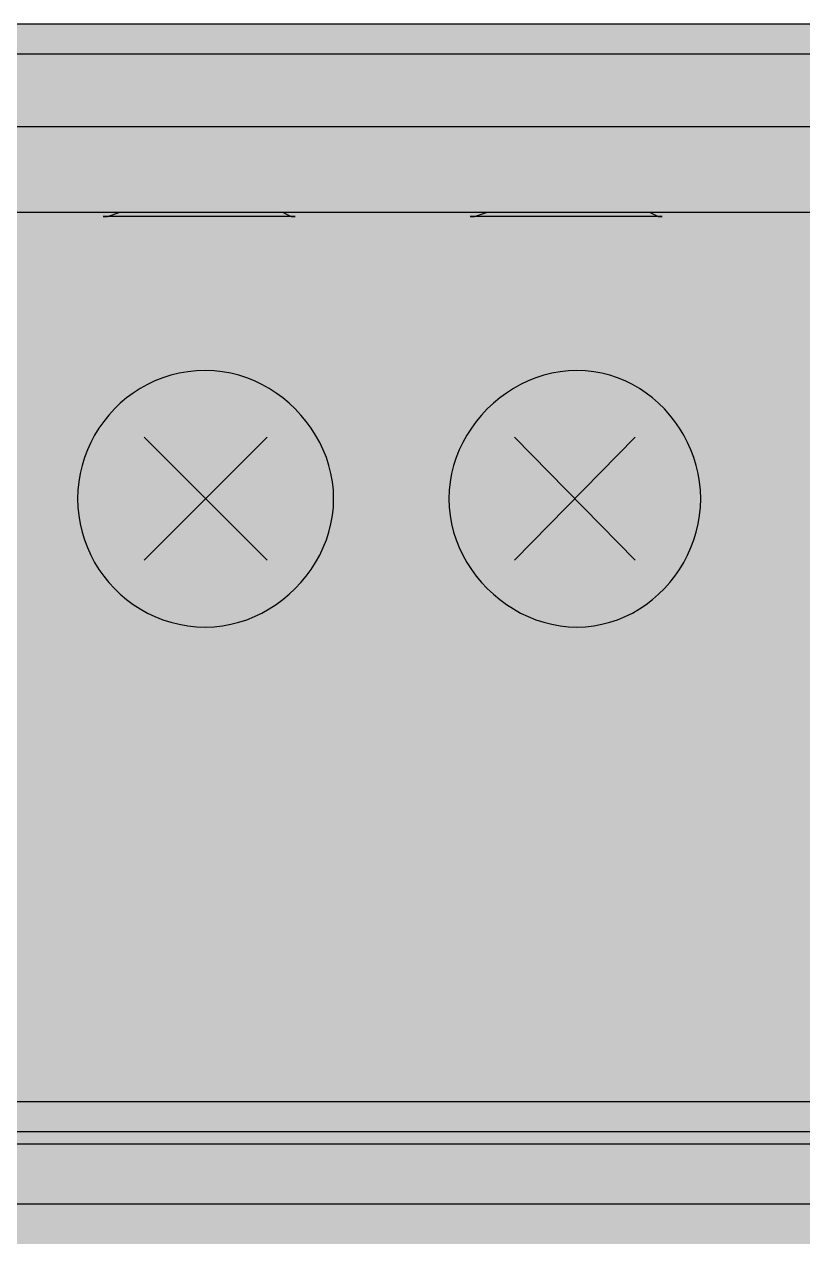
# Model space of a CAD drawing. Header units: millimetres. Extents: x 0 to 966, y -664 to 90.
# Drawn here: x 536 to 552.08, y 64.98 to 90 of the extents above; entities that cross this region are included whole.
import ezdxf

# ---------------------------------------------------------------- set-up
doc = ezdxf.new("R2010")
doc.units = ezdxf.units.MM
for name, color, linetype in [('HDL_BODY', 7, 'Continuous'), ('HDL_COLOUR', 7, 'Continuous'), ('HDL_DETAIL', 7, 'Continuous'), ('HDL_PRINT', 7, 'Continuous')]:
    doc.layers.add(name, color=color, linetype=linetype)

# ---------------------------------------------------------------- blocks, each defined once
blk = doc.blocks.new('M_R4.16.1-CD_FRONT')
at = {"layer": 'HDL_BODY', "true_color": 0x202126}
blk.add_hatch(color=250, dxfattribs=at).paths.add_polyline_path([(0, 0), (72, 0), (72, 90), (0, 90)])
at = {"layer": 'HDL_BODY', "true_color": 0x2a2a30}
blk.add_hatch(color=250, dxfattribs=at).paths.add_polyline_path([(0.4, 20.52), (71.6, 20.52), (71.6, 68.31), (0.4, 68.31)])
at = {"layer": 'HDL_COLOUR', "true_color": 0x1a332c}
for points in [[(42.39, 80.207), (42.384, 80.383), (42.365, 80.556), (42.334, 80.726), (42.292, 80.893), (42.239, 81.057), (42.175, 81.216), (42.101, 81.371), (42.018, 81.521), (41.925, 81.665), (41.824, 81.803), (41.714, 81.935), (41.597, 82.06), (41.472, 82.178), (41.34, 82.288), (41.202, 82.389), (41.058, 82.482), (40.908, 82.566), (40.754, 82.639), (40.595, 82.703), (40.431, 82.757), (40.264, 82.799), (40.094, 82.83), (39.921, 82.848), (39.746, 82.855), (39.56, 82.848), (39.379, 82.83), (39.202, 82.799), (39.029, 82.757), (38.862, 82.703), (38.7, 82.639), (38.544, 82.566), (38.394, 82.482), (38.25, 82.389), (38.114, 82.288), (37.984, 82.178), (37.862, 82.06), (37.747, 81.935), (37.641, 81.803), (37.543, 81.665), (37.454, 81.521), (37.374, 81.371), (37.304, 81.216), (37.244, 81.057), (37.193, 80.893), (37.154, 80.726), (37.125, 80.556), (37.108, 80.383), (37.102, 80.207), (37.108, 80.032), (37.125, 79.859), (37.154, 79.688), (37.193, 79.521), (37.244, 79.358), (37.304, 79.198), (37.374, 79.043), (37.454, 78.894), (37.543, 78.749), (37.641, 78.611), (37.747, 78.479), (37.862, 78.354), (37.984, 78.237), (38.114, 78.127), (38.25, 78.025), (38.394, 77.933), (38.544, 77.849), (38.7, 77.775), (38.862, 77.711), (39.029, 77.658), (39.202, 77.616), (39.379, 77.585), (39.56, 77.566), (39.746, 77.56), (39.921, 77.566), (40.094, 77.585), (40.264, 77.616), (40.431, 77.658), (40.595, 77.711), (40.754, 77.775), (40.908, 77.849), (41.058, 77.933), (41.202, 78.025), (41.34, 78.127), (41.472, 78.237), (41.597, 78.354), (41.714, 78.479), (41.824, 78.611), (41.925, 78.749), (42.018, 78.894), (42.101, 79.043), (42.175, 79.198), (42.239, 79.358), (42.292, 79.521), (42.334, 79.688), (42.365, 79.859), (42.384, 80.032), (42.39, 80.207)], [(49.969, 80.207), (49.963, 80.383), (49.945, 80.556), (49.917, 80.726), (49.877, 80.893), (49.828, 81.057), (49.768, 81.216), (49.698, 81.371), (49.62, 81.521), (49.532, 81.665), (49.436, 81.803), (49.332, 81.935), (49.22, 82.06), (49.101, 82.178), (48.974, 82.288), (48.842, 82.389), (48.703, 82.482), (48.558, 82.566), (48.408, 82.639), (48.252, 82.703), (48.092, 82.757), (47.928, 82.799), (47.76, 82.83), (47.588, 82.848), (47.414, 82.855), (47.238, 82.848), (47.066, 82.83), (46.895, 82.799), (46.728, 82.757), (46.565, 82.703), (46.406, 82.639), (46.251, 82.566), (46.102, 82.482), (45.957, 82.389), (45.819, 82.288), (45.688, 82.178), (45.563, 82.06), (45.445, 81.935), (45.336, 81.803), (45.234, 81.665), (45.142, 81.521), (45.058, 81.371), (44.984, 81.216), (44.921, 81.057), (44.867, 80.893), (44.825, 80.726), (44.795, 80.556), (44.776, 80.383), (44.769, 80.207), (44.776, 80.032), (44.795, 79.859), (44.825, 79.688), (44.867, 79.521), (44.921, 79.358), (44.984, 79.198), (45.058, 79.043), (45.142, 78.894), (45.234, 78.749), (45.336, 78.611), (45.445, 78.479), (45.563, 78.354), (45.688, 78.237), (45.819, 78.127), (45.957, 78.025), (46.102, 77.933), (46.251, 77.849), (46.406, 77.775), (46.565, 77.711), (46.728, 77.658), (46.895, 77.616), (47.066, 77.585), (47.238, 77.566), (47.414, 77.56), (47.588, 77.566), (47.76, 77.585), (47.928, 77.616), (48.092, 77.658), (48.252, 77.711), (48.408, 77.775), (48.558, 77.849), (48.703, 77.933), (48.842, 78.025), (48.974, 78.127), (49.101, 78.237), (49.22, 78.354), (49.332, 78.479), (49.436, 78.611), (49.532, 78.749), (49.62, 78.894), (49.698, 79.043), (49.768, 79.198), (49.828, 79.358), (49.877, 79.521), (49.917, 79.688), (49.945, 79.859), (49.963, 80.032), (49.969, 80.207)]]:
    blk.add_hatch(color=250, dxfattribs=at).paths.add_polyline_path(points)
at = {"layer": 'HDL_COLOUR', "true_color": 0x9ea4a8}
for points in [[(41.597, 80.207), (41.581, 80.449), (41.534, 80.687), (41.456, 80.916), (41.349, 81.134), (41.214, 81.335), (41.055, 81.518), (40.873, 81.677), (40.671, 81.812), (40.454, 81.919), (40.225, 81.997), (39.987, 82.045), (39.746, 82.06), (39.504, 82.045), (39.267, 81.997), (39.038, 81.919), (38.82, 81.812), (38.619, 81.677), (38.437, 81.518), (38.277, 81.335), (38.143, 81.134), (38.036, 80.916), (37.958, 80.687), (37.911, 80.449), (37.895, 80.207), (37.911, 79.965), (37.958, 79.728), (38.036, 79.498), (38.143, 79.281), (38.277, 79.079), (38.437, 78.897), (38.619, 78.737), (38.82, 78.602), (39.038, 78.495), (39.267, 78.417), (39.504, 78.37), (39.746, 78.354), (39.987, 78.37), (40.225, 78.417), (40.454, 78.495), (40.671, 78.602), (40.873, 78.737), (41.055, 78.897), (41.214, 79.079), (41.349, 79.281), (41.456, 79.498), (41.534, 79.728), (41.581, 79.965)], [(49.189, 80.207), (49.173, 80.449), (49.127, 80.687), (49.05, 80.916), (48.945, 81.134), (48.813, 81.335), (48.656, 81.518), (48.477, 81.677), (48.279, 81.812), (48.065, 81.919), (47.84, 81.997), (47.607, 82.045), (47.369, 82.06), (47.132, 82.045), (46.898, 81.997), (46.673, 81.919), (46.459, 81.812), (46.261, 81.677), (46.082, 81.518), (45.925, 81.335), (45.793, 81.134), (45.688, 80.916), (45.611, 80.687), (45.565, 80.449), (45.549, 80.207), (45.565, 79.965), (45.611, 79.728), (45.688, 79.498), (45.793, 79.281), (45.925, 79.079), (46.082, 78.897), (46.261, 78.737), (46.459, 78.602), (46.673, 78.495), (46.898, 78.417), (47.132, 78.37), (47.369, 78.354), (47.607, 78.37), (47.84, 78.417), (48.065, 78.495), (48.279, 78.602), (48.477, 78.737), (48.656, 78.897), (48.813, 79.079), (48.945, 79.281), (49.05, 79.498), (49.127, 79.728), (49.173, 79.965)]]:
    blk.add_hatch(color=253, dxfattribs=at).paths.add_polyline_path(points)
at = {"layer": 'HDL_PRINT', "true_color": 0xdee1e9}
for points in [[(44.419, 84.326), (41.688, 85.472), (41.774, 85.457), (39.746, 85.457), (39.966, 85.678), (39.966, 82.941), (39.526, 82.941), (39.526, 85.678), (39.746, 85.898), (41.774, 85.898), (41.858, 85.88), (44.591, 84.734), (44.419, 84.326)], [(45.034, 85.898), (47.414, 85.898), (47.634, 85.678), (47.634, 82.941), (47.194, 82.941), (47.194, 85.678), (47.414, 85.457), (45.034, 85.457), (45.034, 85.898)], [(39.041, 75.353), (39.395, 75.443), (39.4, 75.404), (39.412, 75.366), (39.429, 75.328), (39.447, 75.29), (39.464, 75.252), (39.476, 75.215), (39.481, 75.177), (39.526, 75.177), (39.57, 75.177), (39.613, 75.177), (39.657, 75.177), (39.701, 75.177), (39.746, 75.177), (39.784, 75.178), (39.812, 75.181), (39.835, 75.188), (39.857, 75.203), (39.885, 75.227), (39.921, 75.264), (39.954, 75.302), (39.978, 75.34), (39.994, 75.378), (40.004, 75.416), (40.008, 75.454), (40.01, 75.492), (40.011, 75.529), (40.01, 75.6), (40.008, 75.662), (40.004, 75.715), (39.994, 75.763), (39.978, 75.805), (39.954, 75.845), (39.921, 75.883), (39.885, 75.89), (39.857, 75.906), (39.835, 75.928), (39.812, 75.949), (39.784, 75.966), (39.746, 75.973), (39.684, 75.969), (39.629, 75.957), (39.58, 75.94), (39.537, 75.917), (39.498, 75.89), (39.461, 75.86), (39.427, 75.827), (39.395, 75.794), (39.041, 75.794), (39.306, 76.94), (40.362, 76.94), (40.362, 76.589), (39.57, 76.589), (39.481, 76.235), (39.519, 76.235), (39.559, 76.235), (39.602, 76.235), (39.649, 76.235), (39.702, 76.235), (39.764, 76.235), (39.835, 76.235), (39.891, 76.234), (39.941, 76.233), (39.988, 76.228), (40.033, 76.219), (40.077, 76.205), (40.122, 76.183), (40.169, 76.152), (40.22, 76.111), (40.275, 76.059), (40.301, 76.027), (40.321, 75.988), (40.336, 75.942), (40.347, 75.89), (40.354, 75.831), (40.358, 75.765), (40.361, 75.693), (40.361, 75.614), (40.362, 75.529), (40.361, 75.459), (40.359, 75.397), (40.355, 75.344), (40.345, 75.297), (40.33, 75.254), (40.307, 75.215), (40.275, 75.177), (40.243, 75.127), (40.203, 75.082), (40.155, 75.043), (40.101, 75.008), (40.043, 74.979), (39.982, 74.955), (39.921, 74.936), (39.86, 74.923), (39.801, 74.915), (39.746, 74.912), (39.664, 74.916), (39.593, 74.925), (39.531, 74.939), (39.475, 74.957), (39.423, 74.979), (39.374, 75.004), (39.325, 75.031), (39.273, 75.059), (39.216, 75.088), (39.18, 75.122), (39.144, 75.149), (39.111, 75.175), (39.083, 75.203), (39.061, 75.239), (39.046, 75.288), (39.041, 75.353)], [(42.566, 75.088), (43.535, 76.678), (44.505, 75.088), (42.566, 75.088)], [(44.065, 72.795), (44.505, 72.706), (44.499, 72.621), (44.482, 72.542), (44.456, 72.47), (44.424, 72.405), (44.387, 72.346), (44.348, 72.294), (44.309, 72.248), (44.273, 72.209), (44.24, 72.176), (44.187, 72.128), (44.134, 72.09), (44.08, 72.06), (44.024, 72.038), (43.966, 72.022), (43.905, 72.011), (43.841, 72.005), (43.773, 72.001), (43.701, 72), (43.624, 72), (43.532, 72.002), (43.447, 72.009), (43.369, 72.02), (43.296, 72.035), (43.227, 72.055), (43.161, 72.079), (43.096, 72.108), (43.032, 72.141), (42.967, 72.178), (42.9, 72.219), (42.83, 72.265), (42.785, 72.315), (42.743, 72.37), (42.706, 72.429), (42.673, 72.492), (42.645, 72.56), (42.621, 72.632), (42.601, 72.709), (42.585, 72.79), (42.574, 72.876), (42.568, 72.966), (42.566, 73.06), (42.567, 73.167), (42.573, 73.266), (42.582, 73.359), (42.595, 73.446), (42.612, 73.526), (42.632, 73.6), (42.656, 73.669), (42.684, 73.733), (42.715, 73.792), (42.75, 73.846), (42.788, 73.896), (42.83, 73.942), (42.902, 74.01), (42.975, 74.069), (43.047, 74.121), (43.119, 74.165), (43.191, 74.202), (43.263, 74.233), (43.336, 74.256), (43.408, 74.274), (43.48, 74.287), (43.552, 74.294), (43.624, 74.296), (43.704, 74.293), (43.782, 74.285), (43.86, 74.272), (43.936, 74.253), (44.01, 74.229), (44.082, 74.2), (44.15, 74.166), (44.214, 74.126), (44.274, 74.081), (44.329, 74.031), (44.362, 73.994), (44.393, 73.949), (44.423, 73.899), (44.449, 73.843), (44.472, 73.783), (44.489, 73.721), (44.501, 73.656), (44.505, 73.59), (44.065, 73.501), (44.059, 73.571), (44.045, 73.63), (44.023, 73.679), (43.994, 73.717), (43.962, 73.744), (43.926, 73.76), (43.889, 73.766), (43.851, 73.798), (43.813, 73.821), (43.775, 73.836), (43.737, 73.845), (43.699, 73.85), (43.662, 73.852), (43.624, 73.852), (43.566, 73.852), (43.508, 73.85), (43.451, 73.846), (43.397, 73.837), (43.345, 73.822), (43.298, 73.8), (43.254, 73.77), (43.216, 73.729), (43.184, 73.677), (43.158, 73.644), (43.137, 73.605), (43.121, 73.56), (43.11, 73.507), (43.103, 73.448), (43.098, 73.383), (43.096, 73.31), (43.095, 73.232), (43.095, 73.146), (43.095, 73.067), (43.096, 72.989), (43.097, 72.913), (43.101, 72.841), (43.106, 72.772), (43.114, 72.709), (43.126, 72.653), (43.141, 72.603), (43.16, 72.562), (43.184, 72.53), (43.221, 72.497), (43.265, 72.465), (43.315, 72.435), (43.371, 72.409), (43.431, 72.386), (43.494, 72.369), (43.559, 72.358), (43.624, 72.354), (43.662, 72.355), (43.699, 72.356), (43.737, 72.361), (43.775, 72.37), (43.813, 72.386), (43.851, 72.409), (43.889, 72.441), (43.921, 72.474), (43.953, 72.509), (43.983, 72.546), (44.009, 72.586), (44.032, 72.629), (44.049, 72.678), (44.061, 72.733), (44.065, 72.795)]]:
    blk.add_hatch(color=254, dxfattribs=at).paths.add_polyline_path(points)
h = blk.add_hatch(color=254, dxfattribs=at)
h.paths.add_polyline_path([(48.029, 76.413), (47.589, 76.413), (47.589, 76.456), (47.589, 76.487), (47.589, 76.513), (47.589, 76.545), (47.589, 76.589), (47.545, 76.589), (47.514, 76.589), (47.487, 76.589), (47.456, 76.589), (47.414, 76.589), (47.376, 76.589), (47.338, 76.587), (47.3, 76.582), (47.263, 76.572), (47.225, 76.556), (47.187, 76.533), (47.149, 76.5), (47.145, 76.463), (47.135, 76.419), (47.121, 76.369), (47.104, 76.313), (47.088, 76.253), (47.074, 76.19), (47.064, 76.125), (47.06, 76.059), (47.097, 76.092), (47.14, 76.124), (47.187, 76.154), (47.237, 76.18), (47.286, 76.203), (47.333, 76.22), (47.377, 76.231), (47.414, 76.235), (47.472, 76.231), (47.53, 76.222), (47.586, 76.206), (47.64, 76.183), (47.691, 76.154), (47.739, 76.119), (47.783, 76.077), (47.821, 76.028), (47.854, 75.973), (47.906, 75.94), (47.947, 75.901), (47.977, 75.858), (47.999, 75.81), (48.014, 75.758), (48.023, 75.703), (48.027, 75.647), (48.029, 75.588), (48.029, 75.529), (48.029, 75.447), (48.027, 75.377), (48.023, 75.317), (48.014, 75.265), (47.999, 75.221), (47.977, 75.183), (47.947, 75.149), (47.906, 75.118), (47.854, 75.088), (47.821, 75.036), (47.783, 74.995), (47.739, 74.964), (47.691, 74.943), (47.64, 74.928), (47.586, 74.919), (47.53, 74.914), (47.472, 74.913), (47.414, 74.912), (47.337, 74.915), (47.266, 74.923), (47.199, 74.936), (47.139, 74.955), (47.083, 74.979), (47.033, 75.008), (46.988, 75.043), (46.948, 75.082), (46.914, 75.127), (46.884, 75.177), (46.841, 75.184), (46.805, 75.203), (46.776, 75.235), (46.754, 75.278), (46.737, 75.333), (46.725, 75.4), (46.717, 75.476), (46.712, 75.564), (46.71, 75.661), (46.709, 75.767), (46.709, 75.883), (46.709, 75.977), (46.71, 76.066), (46.712, 76.152), (46.717, 76.232), (46.725, 76.309), (46.737, 76.381), (46.754, 76.449), (46.776, 76.513), (46.805, 76.572), (46.841, 76.627), (46.884, 76.678), (46.916, 76.728), (46.957, 76.773), (47.005, 76.812), (47.059, 76.847), (47.117, 76.875), (47.177, 76.899), (47.239, 76.917), (47.3, 76.93), (47.359, 76.938), (47.414, 76.94), (47.476, 76.94), (47.532, 76.939), (47.584, 76.936), (47.634, 76.93), (47.684, 76.919), (47.736, 76.904), (47.792, 76.883), (47.854, 76.854), (47.887, 76.817), (47.919, 76.772), (47.949, 76.722), (47.975, 76.666), (47.997, 76.606), (48.015, 76.544), (48.025, 76.479), (48.029, 76.413)])
h.paths.add_polyline_path([(47.149, 75.529), (47.149, 75.492), (47.151, 75.454), (47.156, 75.416), (47.166, 75.378), (47.181, 75.34), (47.205, 75.302), (47.238, 75.264), (47.245, 75.227), (47.264, 75.203), (47.292, 75.188), (47.329, 75.181), (47.37, 75.178), (47.414, 75.177), (47.45, 75.178), (47.478, 75.181), (47.5, 75.188), (47.523, 75.203), (47.551, 75.227), (47.589, 75.264), (47.622, 75.269), (47.646, 75.286), (47.662, 75.313), (47.671, 75.351), (47.676, 75.4), (47.678, 75.459), (47.678, 75.529), (47.678, 75.567), (47.676, 75.605), (47.671, 75.644), (47.662, 75.681), (47.646, 75.719), (47.622, 75.757), (47.589, 75.794), (47.551, 75.832), (47.523, 75.857), (47.5, 75.872), (47.478, 75.88), (47.45, 75.883), (47.414, 75.883), (47.376, 75.883), (47.338, 75.881), (47.3, 75.876), (47.263, 75.867), (47.225, 75.851), (47.187, 75.827), (47.149, 75.794), (47.149, 75.751), (47.149, 75.707), (47.149, 75.663), (47.149, 75.618), (47.149, 75.574), (47.149, 75.529)])
at = {"layer": 'HDL_DETAIL', "color": 251, "true_color": 0x52555c}
for points in [[(0, 0), (72, 0), (72, 90), (0, 90), (0, 0)], [(42.39, 80.207), (42.384, 80.383), (42.365, 80.556), (42.334, 80.726), (42.292, 80.893), (42.239, 81.057), (42.175, 81.216), (42.101, 81.371), (42.018, 81.521), (41.925, 81.665), (41.824, 81.803), (41.714, 81.935), (41.597, 82.06), (41.472, 82.178), (41.34, 82.288), (41.202, 82.389), (41.058, 82.482), (40.908, 82.566), (40.754, 82.639), (40.595, 82.703), (40.431, 82.757), (40.264, 82.799), (40.094, 82.83), (39.921, 82.848), (39.746, 82.855), (39.56, 82.848), (39.379, 82.83), (39.202, 82.799), (39.029, 82.757), (38.862, 82.703), (38.7, 82.639), (38.544, 82.566), (38.394, 82.482), (38.25, 82.389), (38.114, 82.288), (37.984, 82.178), (37.862, 82.06), (37.747, 81.935), (37.641, 81.803), (37.543, 81.665), (37.454, 81.521), (37.374, 81.371), (37.304, 81.216), (37.244, 81.057), (37.193, 80.893), (37.154, 80.726), (37.125, 80.556), (37.108, 80.383), (37.102, 80.207), (37.108, 80.032), (37.125, 79.859), (37.154, 79.688), (37.193, 79.521), (37.244, 79.358), (37.304, 79.198), (37.374, 79.043), (37.454, 78.894), (37.543, 78.749), (37.641, 78.611), (37.747, 78.479), (37.862, 78.354), (37.984, 78.237), (38.114, 78.127), (38.25, 78.025), (38.394, 77.933), (38.544, 77.849), (38.7, 77.775), (38.862, 77.711), (39.029, 77.658), (39.202, 77.616), (39.379, 77.585), (39.56, 77.566), (39.746, 77.56), (39.921, 77.566), (40.094, 77.585), (40.264, 77.616), (40.431, 77.658), (40.595, 77.711), (40.754, 77.775), (40.908, 77.849), (41.058, 77.933), (41.202, 78.025), (41.34, 78.127), (41.472, 78.237), (41.597, 78.354), (41.714, 78.479), (41.824, 78.611), (41.925, 78.749), (42.018, 78.894), (42.101, 79.043), (42.175, 79.198), (42.239, 79.358), (42.292, 79.521), (42.334, 79.688), (42.365, 79.859), (42.384, 80.032), (42.39, 80.207)], [(49.969, 80.207), (49.963, 80.383), (49.945, 80.556), (49.917, 80.726), (49.877, 80.893), (49.828, 81.057), (49.768, 81.216), (49.698, 81.371), (49.62, 81.521), (49.532, 81.665), (49.436, 81.803), (49.332, 81.935), (49.22, 82.06), (49.101, 82.178), (48.974, 82.288), (48.842, 82.389), (48.703, 82.482), (48.558, 82.566), (48.408, 82.639), (48.252, 82.703), (48.092, 82.757), (47.928, 82.799), (47.76, 82.83), (47.588, 82.848), (47.414, 82.855), (47.238, 82.848), (47.066, 82.83), (46.895, 82.799), (46.728, 82.757), (46.565, 82.703), (46.406, 82.639), (46.251, 82.566), (46.102, 82.482), (45.957, 82.389), (45.819, 82.288), (45.688, 82.178), (45.563, 82.06), (45.445, 81.935), (45.336, 81.803), (45.234, 81.665), (45.142, 81.521), (45.058, 81.371), (44.984, 81.216), (44.921, 81.057), (44.867, 80.893), (44.825, 80.726), (44.795, 80.556), (44.776, 80.383), (44.769, 80.207), (44.776, 80.032), (44.795, 79.859), (44.825, 79.688), (44.867, 79.521), (44.921, 79.358), (44.984, 79.198), (45.058, 79.043), (45.142, 78.894), (45.234, 78.749), (45.336, 78.611), (45.445, 78.479), (45.563, 78.354), (45.688, 78.237), (45.819, 78.127), (45.957, 78.025), (46.102, 77.933), (46.251, 77.849), (46.406, 77.775), (46.565, 77.711), (46.728, 77.658), (46.895, 77.616), (47.066, 77.585), (47.238, 77.566), (47.414, 77.56), (47.588, 77.566), (47.76, 77.585), (47.928, 77.616), (48.092, 77.658), (48.252, 77.711), (48.408, 77.775), (48.558, 77.849), (48.703, 77.933), (48.842, 78.025), (48.974, 78.127), (49.101, 78.237), (49.22, 78.354), (49.332, 78.479), (49.436, 78.611), (49.532, 78.749), (49.62, 78.894), (49.698, 79.043), (49.768, 79.198), (49.828, 79.358), (49.877, 79.521), (49.917, 79.688), (49.945, 79.859), (49.963, 80.032), (49.969, 80.207)], [(0, 67.766), (72, 67.766), (72, 22.236), (0, 22.236), (0, 67.766)]]:
    blk.add_lwpolyline(points, close=True, dxfattribs=at)
for points in [[(71.473, 89.382), (0.176, 89.382)], [(71.473, 89.382), (0.176, 89.382)], [(71.473, 89.382), (0.176, 89.382)], [(71.473, 89.382), (0.176, 89.382)], [(71.473, 89.382), (0.176, 89.382)], [(71.473, 89.382), (0.176, 89.382)], [(71.473, 89.382), (0.176, 89.382)], [(71.473, 89.382), (0.176, 89.382)], [(71.473, 89.382), (0.176, 89.382)], [(71.473, 89.382), (0.176, 89.382)], [(71.473, 89.382), (0.176, 89.382)], [(71.473, 89.382), (0.176, 89.382)], [(71.473, 89.382), (0.176, 89.382)], [(71.473, 89.382), (0.176, 89.382)], [(71.473, 89.382), (0.176, 89.382)], [(71.473, 89.382), (0.176, 89.382)], [(71.473, 89.382), (0.176, 89.382)], [(71.473, 89.382), (0.176, 89.382)], [(71.473, 89.382), (0.176, 89.382)], [(71.473, 89.382), (0.176, 89.382)], [(71.473, 89.382), (0.176, 89.382)], [(71.473, 87.884), (0.176, 87.884)], [(71.473, 87.884), (0.176, 87.884)], [(71.473, 87.884), (0.176, 87.884)], [(71.473, 87.884), (0.176, 87.884)], [(71.473, 87.884), (0.176, 87.884)], [(71.473, 87.884), (0.176, 87.884)], [(71.473, 87.884), (0.176, 87.884)], [(71.473, 87.884), (0.176, 87.884)], [(71.473, 87.884), (0.176, 87.884)], [(71.473, 87.884), (0.176, 87.884)], [(71.473, 87.884), (0.176, 87.884)], [(71.473, 87.884), (0.176, 87.884)], [(71.473, 87.884), (0.176, 87.884)], [(71.473, 87.884), (0.176, 87.884)], [(71.473, 87.884), (0.176, 87.884)], [(71.473, 87.884), (0.176, 87.884)], [(71.473, 87.884), (0.176, 87.884)], [(71.473, 87.884), (0.176, 87.884)], [(71.473, 87.884), (0.176, 87.884)], [(71.473, 87.884), (0.176, 87.884)], [(71.473, 87.884), (0.176, 87.884)], [(0, 86.119), (71.824, 86.119)], [(0, 86.119), (71.824, 86.119)], [(0, 86.119), (71.824, 86.119)], [(0, 86.119), (71.824, 86.119)], [(0, 86.119), (71.824, 86.119)], [(0, 86.119), (71.824, 86.119)], [(0, 86.119), (71.824, 86.119)], [(0, 86.119), (71.824, 86.119)], [(0, 86.119), (71.824, 86.119)], [(0, 86.119), (71.824, 86.119)], [(0, 86.119), (71.824, 86.119)], [(0, 86.119), (71.824, 86.119)], [(0, 86.119), (71.824, 86.119)], [(0, 86.119), (71.824, 86.119)], [(0, 86.119), (71.824, 86.119)], [(0, 86.119), (71.824, 86.119)], [(0, 86.119), (71.824, 86.119)], [(0, 86.119), (71.824, 86.119)], [(0, 86.119), (71.824, 86.119)], [(0, 86.119), (71.824, 86.119)], [(0, 86.119), (71.824, 86.119)], [(37.72, 86.029), (37.982, 86.119), (38.247, 86.119), (41.331, 86.119), (41.51, 86.029)], [(45.299, 86.029), (45.564, 86.119), (45.915, 86.119), (48.913, 86.119), (49.088, 86.029)], [(41.596, 86.029), (41.51, 86.029), (41.331, 86.029), (37.631, 86.029)], [(37.631, 86.029), (37.72, 86.029)], [(41.51, 86.029), (41.596, 86.029)], [(49.175, 86.029), (49.088, 86.029), (48.913, 86.029), (45.21, 86.029)], [(45.21, 86.029), (45.299, 86.029)], [(49.088, 86.029), (49.175, 86.029)], [(0.176, 67.149), (71.473, 67.149)], [(0.176, 67.149), (71.473, 67.149)], [(0.176, 67.149), (71.473, 67.149)], [(0.176, 67.149), (71.473, 67.149)], [(0.176, 67.149), (71.473, 67.149)], [(0.176, 67.149), (71.473, 67.149)], [(0.176, 67.149), (71.473, 67.149)], [(0.176, 67.149), (71.473, 67.149)], [(0.176, 67.149), (71.473, 67.149)], [(0.176, 67.149), (71.473, 67.149)], [(0.176, 67.149), (71.473, 67.149)], [(0.176, 67.149), (71.473, 67.149)], [(0.176, 67.149), (71.473, 67.149)], [(0.176, 67.149), (71.473, 67.149)], [(0.176, 67.149), (71.473, 67.149)], [(0.176, 67.149), (71.473, 67.149)], [(0.176, 67.149), (71.473, 67.149)], [(0.176, 67.149), (71.473, 67.149)], [(0.176, 67.149), (71.473, 67.149)], [(0.176, 67.149), (71.473, 67.149)], [(0.176, 67.149), (71.473, 67.149)], [(71.208, 66.884), (0.353, 66.884)], [(71.208, 66.884), (0.353, 66.884)], [(71.208, 66.884), (0.353, 66.884)], [(71.208, 66.884), (0.353, 66.884)], [(71.208, 66.884), (0.353, 66.884)], [(71.208, 66.884), (0.353, 66.884)], [(71.208, 66.884), (0.353, 66.884)], [(71.208, 66.884), (0.353, 66.884)], [(71.208, 66.884), (0.353, 66.884)], [(71.208, 66.884), (0.353, 66.884)], [(71.208, 66.884), (0.353, 66.884)], [(71.208, 66.884), (0.353, 66.884)], [(71.208, 66.884), (0.353, 66.884)], [(71.208, 66.884), (0.353, 66.884)], [(71.208, 66.884), (0.353, 66.884)], [(71.208, 66.884), (0.353, 66.884)], [(71.208, 66.884), (0.353, 66.884)], [(71.208, 66.884), (0.353, 66.884)], [(71.208, 66.884), (0.353, 66.884)], [(71.208, 66.884), (0.353, 66.884)], [(71.208, 66.884), (0.353, 66.884)], [(71.208, 65.648), (0.441, 65.648)], [(71.208, 65.648), (0.441, 65.648)], [(71.208, 65.648), (0.441, 65.648)], [(71.208, 65.648), (0.441, 65.648)], [(71.208, 65.648), (0.441, 65.648)], [(71.208, 65.648), (0.441, 65.648)], [(71.208, 65.648), (0.441, 65.648)], [(71.208, 65.648), (0.441, 65.648)], [(71.208, 65.648), (0.441, 65.648)], [(71.208, 65.648), (0.441, 65.648)], [(71.208, 65.648), (0.441, 65.648)], [(71.208, 65.648), (0.441, 65.648)], [(71.208, 65.648), (0.441, 65.648)], [(71.208, 65.648), (0.441, 65.648)], [(71.208, 65.648), (0.441, 65.648)], [(71.208, 65.648), (0.441, 65.648)], [(71.208, 65.648), (0.441, 65.648)], [(71.208, 65.648), (0.441, 65.648)], [(71.208, 65.648), (0.441, 65.648)], [(71.208, 65.648), (0.441, 65.648)], [(71.208, 65.648), (0.441, 65.648)]]:
    blk.add_lwpolyline(points, dxfattribs=at)
at = {"layer": 'HDL_DETAIL', "color": 250, "true_color": 0x25292b}
for points in [[(38.477, 78.937), (41.015, 81.478)], [(38.477, 81.478), (41.015, 78.937)], [(46.121, 78.937), (48.617, 81.478)], [(46.121, 81.478), (48.617, 78.937)]]:
    blk.add_lwpolyline(points, dxfattribs=at)

msp = doc.modelspace()

# ---------------------------------------------------------------- block references
msp.add_blockref('M_R4.16.1-CD_FRONT', (500, 0))

doc.saveas('drawing.dxf')
